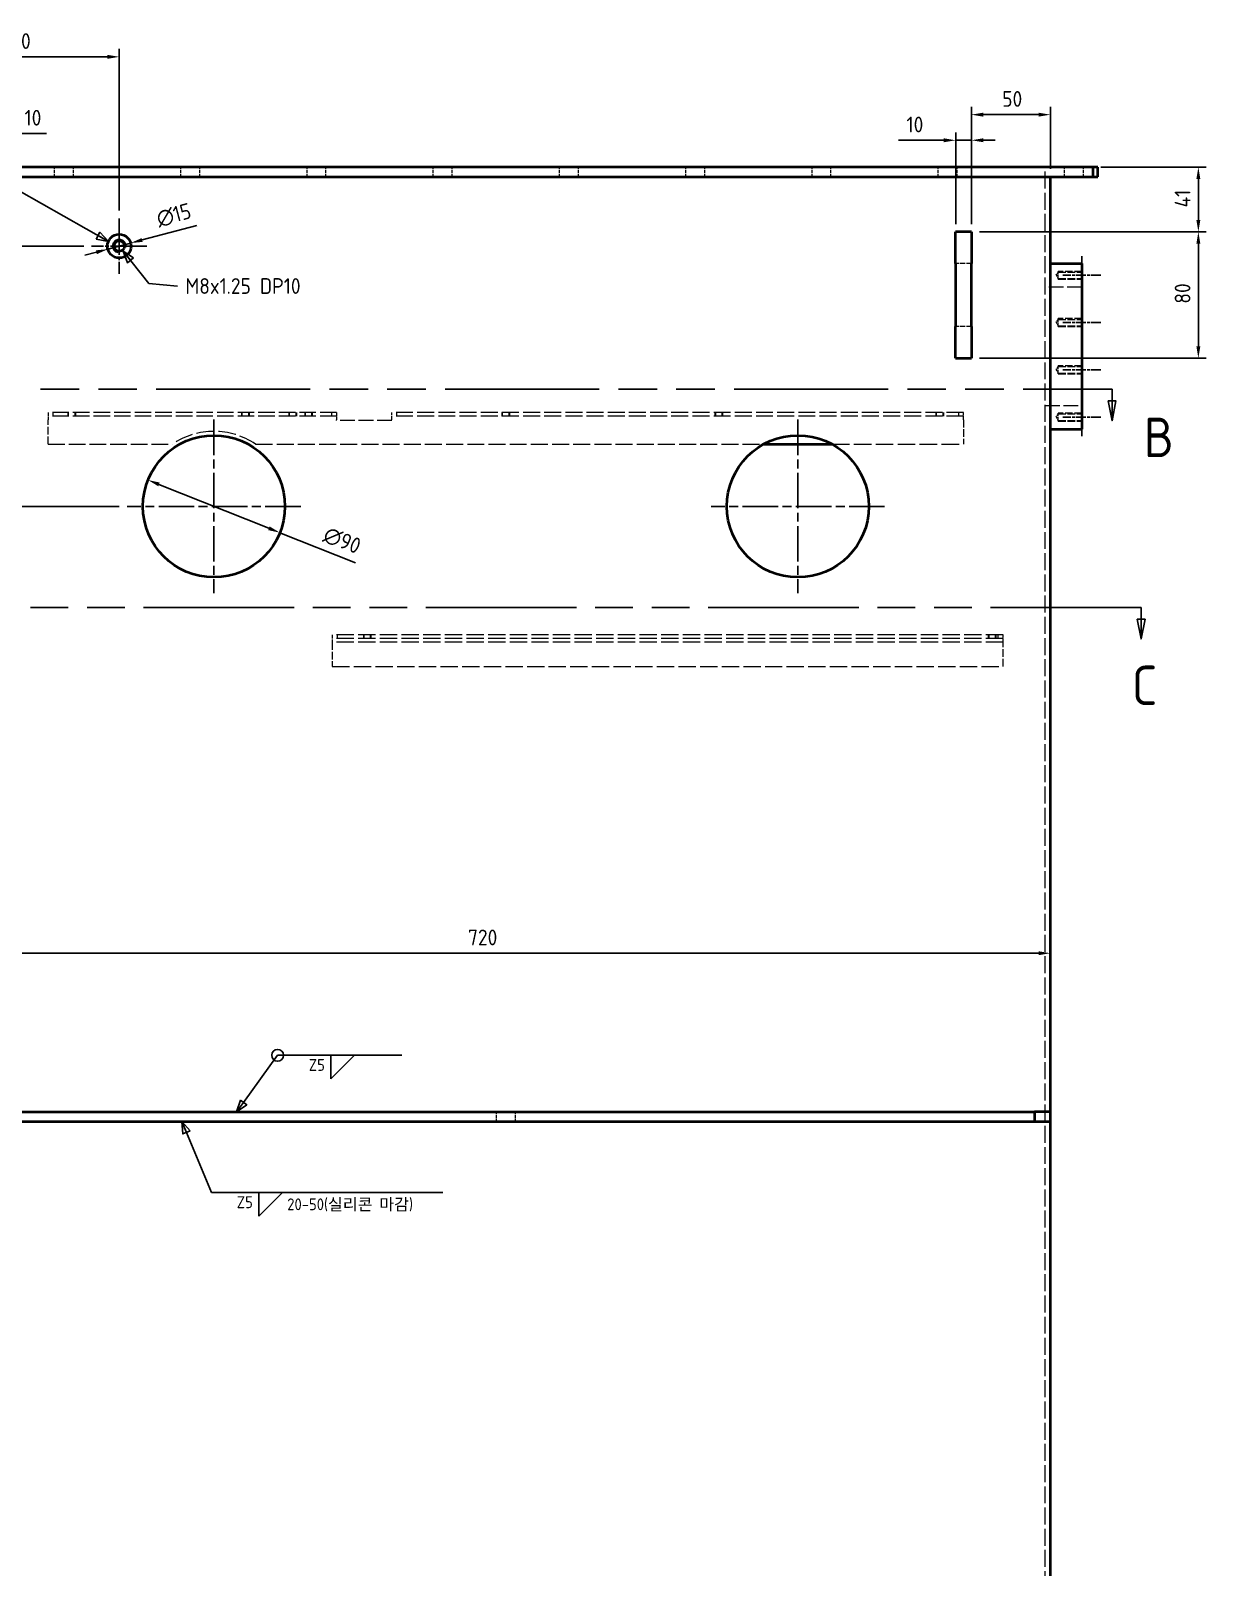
# Model space of a CAD drawing. Header units: millimetres. Extents: x 0 to 4205, y 0 to 2970.
# Drawn here: x 1651 to 2396, y 1116 to 2090 of the extents above; entities that cross this region are included whole.
import ezdxf

# ---------------------------------------------------------------- set-up
doc = ezdxf.new("R2010")
doc.units = ezdxf.units.MM
doc.header["$LTSCALE"] = 5
for name, pattern in [('CHAIN', [0.3543, 0.2362, -0.0295, 0.0591, -0.0295]), ('DASHED', [0.2067, 0.1654, -0.0413]), ('DOUBLE_DASH_CHAIN', [1.2403, 0.6614, -0.0827, 0.1654, -0.0827, 0.1654, -0.0827])]:
    doc.linetypes.add(name, pattern=pattern)
doc.layers.get('0').update_dxf_attribs({"color": 3, "lineweight": 25})
for name, color, linetype, lineweight in [('가려진 것(ISO)', 2, 'DASHED', 18), ('가시적인 것(ISO)', 3, 'Continuous', 40), ('가시적인 좁은 것(ISO)', 3, 'Continuous', 35), ('기호(ISO)', 5, 'Continuous', 25), ('단면선(ISO)', 7, 'CHAIN', 25), ('중심 표식(ISO)', 1, 'Continuous', 25), ('치수(ISO)', 2, 'Continuous', 25)]:
    doc.layers.add(name, color=color, linetype=linetype, lineweight=lineweight)
doc.styles.add('문자 텍스트_PSTEK_POSCO', font='isocp.shx')
doc.styles.add('부품번호텍스트_PSTEK_POSCO', font='isocp.shx')
doc.styles.add('치수 텍스트_PSTEK_POSCO', font='isocp.shx')
doc.dimstyles.new('치수_PSTEK_POSCO', dxfattribs={"dimscale": 5, "dimtxt": 2, "dimasz": 1.5, "dimexe": 1, "dimexo": 1, "dimgap": 1, "dimtad": 1, "dimrnd": 1e-08, "dimdsep": 46, "dimtxsty": '치수 텍스트_PSTEK_POSCO', "dimcen": 0.09, "dimdle": 10, "dimclrd": 7, "dimclre": 7, "dimclrt": 2, "dimadec": 1, "dimazin": 2, "dimtfac": 1, "dimtmove": 0, "dimatfit": 3, "dimldrblk": 'Filled-2', "dimfxl": 0, "dimtolj": 1, "dimlwd": -1, "dimlwe": -1, "dimarcsym": 0})
doc.dimstyles.new('치수_PSTEK_POSCO$7', dxfattribs={"dimscale": 5, "dimtxt": 2, "dimasz": 1.5, "dimexe": 1, "dimexo": 1, "dimgap": 1, "dimtad": 1, "dimrnd": 1e-08, "dimdsep": 46, "dimtxsty": '치수 텍스트_PSTEK_POSCO', "dimcen": 0.09, "dimdle": 10, "dimclrd": 7, "dimclre": 7, "dimclrt": 2, "dimadec": 1, "dimazin": 2, "dimtfac": 1, "dimtmove": 0, "dimatfit": 3, "dimldrblk": 'Filled-2', "dimfxl": 0, "dimtolj": 1, "dimlwd": -1, "dimlwe": -1, "dimarcsym": 0})

# ---------------------------------------------------------------- blocks, each defined once
blk = doc.blocks.new('*D23')
at = {"layer": 'Defpoints', "color": 0, "transparency": 16777216}
for p in [(1725.38, 1804.98), (1808.96, 1771.59)]:
    blk.add_point(p, dxfattribs=at)
at = {"layer": '치수(ISO)', "color": 7, "transparency": 16777216}
for p, q in [((1732.34, 1802.2), (1801.99, 1774.37)), ((1808.96, 1771.59), (1856.91, 1752.43))]:
    blk.add_line(p, q, dxfattribs=at)
for points in [[(1732.81, 1803.36), (1731.88, 1801.04), (1725.38, 1804.98)], [(1802.45, 1775.53), (1801.53, 1773.21), (1808.96, 1771.59)]]:
    blk.add_solid(points, dxfattribs=at)
at = {"layer": '치수(ISO)', "color": 2, "transparency": 16777216, "insert": (1837.37, 1771.01), "char_height": 10, "attachment_point": 4, "rotation": 338.22248, "style": '치수 텍스트_PSTEK_POSCO'}
blk.add_mtext('\\A1;∅90', dxfattribs=at)
blk = doc.blocks.new('Filled-2')
at = {"color": 0}
for p, q in [((0, 0), (-1, 0.33)), ((-1, 0.33), (-1, -0.33)), ((-1, 0), (0, 0)), ((-1, -0.33), (0, 0))]:
    blk.add_line(p, q, dxfattribs=at)
at = {"color": 0, "flags": 128}
blk.add_lwpolyline([(-1, -0.33), (0, 0), (-1, 0.33), (-1, -0.33)], dxfattribs=at)
at = {"color": 0}
blk.add_solid([(-1, -0.33), (0, 0), (-1, 0.33), (-1, -0.33)], dxfattribs=at)
blk = doc.blocks.new('*D29')
at = {"layer": 'Defpoints', "color": 0, "transparency": 16777216}
for p in [(1707.17, 2073.29), (1577.17, 2003.29), (1707.17, 1970.79)]:
    blk.add_point(p, dxfattribs=at)
at = {"layer": '치수(ISO)', "color": 7, "transparency": 16777216}
for p, q in [((1577.17, 2008.29), (1577.17, 2078.29)), ((1707.17, 1975.79), (1707.17, 2078.29)), ((1584.67, 2073.29), (1699.67, 2073.29))]:
    blk.add_line(p, q, dxfattribs=at)
for points in [[(1584.67, 2074.54), (1584.67, 2072.04), (1577.17, 2073.29)], [(1699.67, 2074.54), (1699.67, 2072.04), (1707.17, 2073.29)]]:
    blk.add_solid(points, dxfattribs=at)
at = {"layer": '치수(ISO)', "color": 2, "transparency": 16777216, "insert": (1634.1, 2083.29), "char_height": 10, "attachment_point": 4, "style": '치수 텍스트_PSTEK_POSCO'}
blk.add_mtext('\\A1;130', dxfattribs=at)
blk = doc.blocks.new('*D30')
at = {"layer": 'Defpoints', "color": 0, "transparency": 16777216}
for p in [(1699.92, 1951.34), (1714.41, 1955.23)]:
    blk.add_point(p, dxfattribs=at)
at = {"layer": '치수(ISO)', "color": 7, "transparency": 16777216}
for p, q in [((1721.66, 1957.17), (1756.35, 1966.46)), ((1692.68, 1949.4), (1685.43, 1947.46)), ((1699.92, 1951.34), (1714.41, 1955.23))]:
    blk.add_line(p, q, dxfattribs=at)
for points in [[(1721.33, 1958.37), (1721.98, 1955.96), (1714.41, 1955.23)], [(1692.35, 1950.61), (1693, 1948.2), (1699.92, 1951.34)]]:
    blk.add_solid(points, dxfattribs=at)
at = {"layer": '치수(ISO)', "color": 2, "transparency": 16777216, "insert": (1731.14, 1970.06), "char_height": 10, "attachment_point": 4, "rotation": 15, "style": '치수 텍스트_PSTEK_POSCO'}
blk.add_mtext('\\A1;∅15', dxfattribs=at)
blk = doc.blocks.new('2dTransSection0')
at = {"layer": '단면선(ISO)', "linetype": 'Continuous'}
for p, q in [((316.38, 343.34), (316.88, 340.84)), ((317.38, 343.34), (316.38, 343.34)), ((320.66, 344.84), (316.88, 344.84)), ((316.88, 344.84), (316.88, 343.34)), ((316.88, 343.34), (316.88, 340.84)), ((316.88, 340.84), (317.38, 343.34)), ((470.94, 344.84), (467.16, 344.84)), ((470.44, 343.34), (470.94, 340.84)), ((471.44, 343.34), (470.44, 343.34)), ((470.94, 344.84), (470.94, 343.34)), ((470.94, 343.34), (470.94, 340.84)), ((470.94, 340.84), (471.44, 343.34))]:
    blk.add_line(p, q, dxfattribs=at)
at = {"layer": '단면선(ISO)', "linetype": 'DOUBLE_DASH_CHAIN', "ltscale": 5.769695}
blk.add_line((470.94, 344.84), (316.88, 344.84), dxfattribs=at)
at = {"layer": '단면선(ISO)', "linetype": 'Continuous', "flags": 128}
for points in [[(316.38, 343.34), (316.88, 340.84), (317.38, 343.34), (316.38, 343.34)], [(470.44, 343.34), (470.94, 340.84), (471.44, 343.34), (470.44, 343.34)]]:
    blk.add_lwpolyline(points, dxfattribs=at)
at = {"layer": '단면선(ISO)'}
for points in [[(316.38, 343.34), (316.88, 340.84), (317.38, 343.34), (316.38, 343.34)], [(470.44, 343.34), (470.94, 340.84), (471.44, 343.34), (470.44, 343.34)]]:
    blk.add_solid(points, dxfattribs=at)
at = {"layer": '단면선(ISO)', "char_height": 5, "attachment_point": 7, "style": '부품번호텍스트_PSTEK_POSCO'}
for insert in [(469.76, 332.46), (315.7, 331.72)]:
    blk.add_mtext('C', dxfattribs=dict(at, insert=insert))
blk = doc.blocks.new('*D66')
at = {"layer": 'Defpoints', "color": 0, "transparency": 16777216}
for p in [(1278.59, 1788.29), (1712.17, 1788.29), (1712.17, 838.29)]:
    blk.add_point(p, dxfattribs=at)
at = {"layer": '치수(ISO)', "color": 7, "transparency": 16777216}
for p, q in [((1707.17, 1788.29), (1273.59, 1788.29)), ((1278.59, 845.79), (1278.59, 1780.79)), ((1707.17, 838.29), (1273.59, 838.29))]:
    blk.add_line(p, q, dxfattribs=at)
for points in [[(1277.34, 1780.79), (1279.84, 1780.79), (1278.59, 1788.29)], [(1277.34, 845.79), (1279.84, 845.79), (1278.59, 838.29)]]:
    blk.add_solid(points, dxfattribs=at)
at = {"layer": '치수(ISO)', "color": 2, "transparency": 16777216, "insert": (1268.59, 1179.07), "char_height": 10, "attachment_point": 4, "rotation": 90, "style": '치수 텍스트_PSTEK_POSCO'}
blk.add_mtext('\\A1;950', dxfattribs=at)
blk = doc.blocks.new('용접 기호 식별자1')
at = {"layer": '기호(ISO)', "color": 7}
for p, q in [((349.94, 278.27), (349.36, 279.66)), ((350.4, 278.47), (349.36, 279.66)), ((349.36, 279.66), (349.48, 278.08)), ((349.48, 278.08), (350.4, 278.47)), ((349.94, 278.27), (353.12, 270.64)), ((353.12, 270.64), (382.44, 270.64))]:
    blk.add_line(p, q, dxfattribs=at)
at = {"layer": '기호(ISO)'}
for p, q in [((359.12, 270.64), (362.12, 270.64)), ((362.12, 270.64), (359.12, 267.64)), ((359.12, 267.64), (359.12, 270.64))]:
    blk.add_line(p, q, dxfattribs=at)
at = {"layer": '기호(ISO)', "color": 7, "flags": 128}
blk.add_lwpolyline([(350.4, 278.47), (349.36, 279.66), (349.48, 278.08), (350.4, 278.47)], dxfattribs=at)
at = {"layer": '기호(ISO)', "color": 7}
blk.add_solid([(350.4, 278.47), (349.36, 279.66), (349.48, 278.08), (350.4, 278.47)], dxfattribs=at)
at = {"layer": '기호(ISO)', "color": 7, "char_height": 1.5, "attachment_point": 7, "style": '문자 텍스트_PSTEK_POSCO'}
for s, insert in [('Z5', (356.32, 268.66)), ('20-50(실리콘 마감)', (362.72, 268.24))]:
    blk.add_mtext(s, dxfattribs=dict(at, insert=insert))
blk = doc.blocks.new('용접 기호 식별자2')
at = {"layer": '기호(ISO)', "color": 7}
for p, q in [((357.19, 282.07), (361.5, 288.05)), ((361.5, 288.05), (377.25, 288.05)), ((356.79, 282.37), (356.31, 280.86)), ((357.19, 282.07), (356.31, 280.86)), ((356.31, 280.86), (357.6, 281.78)), ((357.6, 281.78), (356.79, 282.37))]:
    blk.add_line(p, q, dxfattribs=at)
at = {"layer": '기호(ISO)'}
for p, q in [((368.25, 288.05), (371.25, 288.05)), ((371.25, 288.05), (368.25, 285.05)), ((368.25, 285.05), (368.25, 288.05))]:
    blk.add_line(p, q, dxfattribs=at)
at = {"layer": '기호(ISO)', "color": 7, "flags": 128}
blk.add_lwpolyline([(356.79, 282.37), (356.31, 280.86), (357.6, 281.78), (356.79, 282.37)], dxfattribs=at)
at = {"layer": '기호(ISO)'}
blk.add_circle((361.5, 288.05), 0.75, dxfattribs=at)
at = {"layer": '기호(ISO)', "color": 7}
blk.add_solid([(356.79, 282.37), (356.31, 280.86), (357.6, 281.78), (356.79, 282.37)], dxfattribs=at)
at = {"layer": '기호(ISO)', "color": 7, "insert": (365.45, 286.07), "char_height": 1.5, "attachment_point": 7, "style": '문자 텍스트_PSTEK_POSCO'}
blk.add_mtext('Z5', dxfattribs=at)
blk = doc.blocks.new('*D86')
at = {"layer": 'Defpoints', "color": 0, "transparency": 16777216}
for p in [(2297.17, 1504.94), (1577.17, 1404.29), (2297.17, 1404.29)]:
    blk.add_point(p, dxfattribs=at)
at = {"layer": '치수(ISO)', "color": 7, "transparency": 16777216}
for p, q in [((1577.17, 1409.29), (1577.17, 1509.94)), ((1584.67, 1504.94), (2289.67, 1504.94)), ((2297.17, 1409.29), (2297.17, 1509.94))]:
    blk.add_line(p, q, dxfattribs=at)
for points in [[(1584.67, 1506.19), (1584.67, 1503.69), (1577.17, 1504.94)], [(2289.67, 1506.19), (2289.67, 1503.69), (2297.17, 1504.94)]]:
    blk.add_solid(points, dxfattribs=at)
at = {"layer": '치수(ISO)', "color": 2, "transparency": 16777216, "insert": (1928.16, 1514.94), "char_height": 10, "attachment_point": 4, "style": '치수 텍스트_PSTEK_POSCO'}
blk.add_mtext('\\A1;720', dxfattribs=at)
blk = doc.blocks.new('*D108')
at = {"layer": 'Defpoints', "color": 0, "transparency": 16777216}
for p in [(1577.17, 2003.29), (1520.9, 1953.29), (1689.67, 1953.29)]:
    blk.add_point(p, dxfattribs=at)
at = {"layer": '치수(ISO)', "color": 7, "transparency": 16777216}
for p, q in [((1572.17, 2003.29), (1515.9, 2003.29)), ((1520.9, 1995.79), (1520.9, 1960.79)), ((1684.67, 1953.29), (1515.9, 1953.29))]:
    blk.add_line(p, q, dxfattribs=at)
for points in [[(1519.65, 1995.79), (1522.15, 1995.79), (1520.9, 2003.29)], [(1519.65, 1960.79), (1522.15, 1960.79), (1520.9, 1953.29)]]:
    blk.add_solid(points, dxfattribs=at)
at = {"layer": '치수(ISO)', "color": 2, "transparency": 16777216, "insert": (1510.9, 1972.78), "char_height": 10, "attachment_point": 4, "rotation": 90, "style": '치수 텍스트_PSTEK_POSCO'}
blk.add_mtext('\\A1;50', dxfattribs=at)
blk = doc.blocks.new('2dTransSection1')
at = {"layer": '단면선(ISO)', "linetype": 'DOUBLE_DASH_CHAIN', "ltscale": 5.905205}
blk.add_line((309.49, 372.52), (467.25, 372.52), dxfattribs=at)
at = {"layer": '단면선(ISO)', "linetype": 'Continuous'}
for p, q in [((309.49, 372.52), (313.44, 372.52)), ((309.49, 372.52), (309.49, 371.02)), ((463.3, 372.52), (467.25, 372.52)), ((467.25, 372.52), (467.25, 371.02)), ((308.99, 371.02), (309.49, 368.52)), ((309.99, 371.02), (308.99, 371.02)), ((309.49, 371.02), (309.49, 368.52)), ((309.49, 368.52), (309.99, 371.02)), ((466.75, 371.02), (467.25, 368.52)), ((467.75, 371.02), (466.75, 371.02)), ((467.25, 371.02), (467.25, 368.52)), ((467.25, 368.52), (467.75, 371.02))]:
    blk.add_line(p, q, dxfattribs=at)
at = {"layer": '단면선(ISO)', "linetype": 'Continuous', "flags": 128}
for points in [[(308.99, 371.02), (309.49, 368.52), (309.99, 371.02), (308.99, 371.02)], [(466.75, 371.02), (467.25, 368.52), (467.75, 371.02), (466.75, 371.02)]]:
    blk.add_lwpolyline(points, dxfattribs=at)
at = {"layer": '단면선(ISO)'}
for points in [[(308.99, 371.02), (309.49, 368.52), (309.99, 371.02), (308.99, 371.02)], [(466.75, 371.02), (467.25, 368.52), (467.75, 371.02), (466.75, 371.02)]]:
    blk.add_solid(points, dxfattribs=at)
at = {"layer": '단면선(ISO)', "char_height": 5, "attachment_point": 7, "style": '부품번호텍스트_PSTEK_POSCO'}
for insert in [(302.07, 363.91), (471.27, 363.91)]:
    blk.add_mtext('B', dxfattribs=dict(at, insert=insert))
blk = doc.blocks.new('*D154')
at = {"layer": 'Defpoints', "color": 0, "transparency": 16777216}
for p in [(2247.17, 1962.29), (2390.95, 1962.29), (2247.17, 1882.29)]:
    blk.add_point(p, dxfattribs=at)
at = {"layer": '치수(ISO)', "color": 7, "transparency": 16777216}
for p, q in [((2252.17, 1962.29), (2395.95, 1962.29)), ((2390.95, 1889.79), (2390.95, 1954.79)), ((2252.17, 1882.29), (2395.95, 1882.29))]:
    blk.add_line(p, q, dxfattribs=at)
for points in [[(2389.7, 1954.79), (2392.2, 1954.79), (2390.95, 1962.29)], [(2389.7, 1889.79), (2392.2, 1889.79), (2390.95, 1882.29)]]:
    blk.add_solid(points, dxfattribs=at)
at = {"layer": '치수(ISO)', "color": 2, "transparency": 16777216, "insert": (2380.95, 1916.78), "char_height": 10, "attachment_point": 4, "rotation": 90, "style": '치수 텍스트_PSTEK_POSCO'}
blk.add_mtext('\\A1;80', dxfattribs=at)
blk = doc.blocks.new('*D155')
at = {"layer": 'Defpoints', "color": 0, "transparency": 16777216}
for p in [(2324.17, 2003.29), (2390.95, 2003.29), (2247.17, 1962.29)]:
    blk.add_point(p, dxfattribs=at)
at = {"layer": '치수(ISO)', "color": 7, "transparency": 16777216}
for p, q in [((2329.17, 2003.29), (2395.95, 2003.29)), ((2390.95, 1969.79), (2390.95, 1995.79)), ((2252.17, 1962.29), (2395.95, 1962.29))]:
    blk.add_line(p, q, dxfattribs=at)
for points in [[(2389.7, 1995.79), (2392.2, 1995.79), (2390.95, 2003.29)], [(2389.7, 1969.79), (2392.2, 1969.79), (2390.95, 1962.29)]]:
    blk.add_solid(points, dxfattribs=at)
at = {"layer": '치수(ISO)', "color": 2, "transparency": 16777216, "insert": (2380.95, 1977.79), "char_height": 10, "attachment_point": 4, "rotation": 90, "style": '치수 텍스트_PSTEK_POSCO'}
blk.add_mtext('\\A1;41', dxfattribs=at)
blk = doc.blocks.new('*D156')
at = {"layer": 'Defpoints', "color": 0, "transparency": 16777216}
for p in [(2247.17, 2036.63), (2297.17, 1997.29), (2247.17, 1962.29)]:
    blk.add_point(p, dxfattribs=at)
at = {"layer": '치수(ISO)', "color": 7, "transparency": 16777216}
for p, q in [((2247.17, 1967.29), (2247.17, 2041.63)), ((2289.67, 2036.63), (2254.67, 2036.63)), ((2297.17, 2002.29), (2297.17, 2041.63))]:
    blk.add_line(p, q, dxfattribs=at)
for points in [[(2254.67, 2037.88), (2254.67, 2035.38), (2247.17, 2036.63)], [(2289.67, 2037.88), (2289.67, 2035.38), (2297.17, 2036.63)]]:
    blk.add_solid(points, dxfattribs=at)
at = {"layer": '치수(ISO)', "color": 2, "transparency": 16777216, "insert": (2266.66, 2046.63), "char_height": 10, "attachment_point": 4, "style": '치수 텍스트_PSTEK_POSCO'}
blk.add_mtext('\\A1;50', dxfattribs=at)
blk = doc.blocks.new('*D157')
at = {"layer": 'Defpoints', "color": 0, "transparency": 16777216}
for p in [(2247.17, 2020.4), (2237.17, 1962.29), (2247.17, 1962.29)]:
    blk.add_point(p, dxfattribs=at)
at = {"layer": '치수(ISO)', "color": 7, "transparency": 16777216}
for p, q in [((2229.67, 2020.4), (2201.04, 2020.4)), ((2237.17, 1967.29), (2237.17, 2025.4)), ((2247.17, 2020.4), (2237.17, 2020.4)), ((2247.17, 1967.29), (2247.17, 2025.4)), ((2254.67, 2020.4), (2262.17, 2020.4))]:
    blk.add_line(p, q, dxfattribs=at)
for points in [[(2229.67, 2021.65), (2229.67, 2019.15), (2237.17, 2020.4)], [(2254.67, 2021.65), (2254.67, 2019.15), (2247.17, 2020.4)]]:
    blk.add_solid(points, dxfattribs=at)
at = {"layer": '치수(ISO)', "color": 2, "transparency": 16777216, "insert": (2206.04, 2030.4), "char_height": 10, "attachment_point": 4, "style": '치수 텍스트_PSTEK_POSCO'}
blk.add_mtext('\\A1;10', dxfattribs=at)
blk = doc.blocks.new('*D159')
at = {"layer": 'Defpoints', "color": 0, "transparency": 16777216}
for p in [(1627.17, 2024.69), (1617.17, 1962.29), (1627.17, 1962.29)]:
    blk.add_point(p, dxfattribs=at)
at = {"layer": '치수(ISO)', "color": 7, "transparency": 16777216}
for p, q in [((1617.17, 1967.29), (1617.17, 2029.69)), ((1627.17, 1967.29), (1627.17, 2029.69)), ((1609.67, 2024.69), (1602.17, 2024.69)), ((1617.17, 2024.69), (1627.17, 2024.69)), ((1634.67, 2024.69), (1661.17, 2024.69))]:
    blk.add_line(p, q, dxfattribs=at)
for points in [[(1609.67, 2025.94), (1609.67, 2023.44), (1617.17, 2024.69)], [(1634.67, 2025.94), (1634.67, 2023.44), (1627.17, 2024.69)]]:
    blk.add_solid(points, dxfattribs=at)
at = {"layer": '치수(ISO)', "color": 2, "transparency": 16777216, "insert": (1647.17, 2034.69), "char_height": 10, "attachment_point": 4, "style": '치수 텍스트_PSTEK_POSCO'}
blk.add_mtext('\\A1;10', dxfattribs=at)

msp = doc.modelspace()

# ---------------------------------------------------------------- linework, layer by layer
at = {"layer": '가려진 것(ISO)', "ltscale": 2.285536}
for p, q in [((1666.1669, 1997.2852), (1666.1669, 2003.2852)), ((1678.1669, 1997.2852), (1678.1669, 2003.2852)), ((1746.1669, 1997.2852), (1746.1669, 2003.2852)), ((1758.1669, 1997.2852), (1758.1669, 2003.2852)), ((1826.1669, 1997.2852), (1826.1669, 2003.2852)), ((1838.1669, 1997.2852), (1838.1669, 2003.2852)), ((1906.1669, 1997.2852), (1906.1669, 2003.2852)), ((1918.1669, 1997.2852), (1918.1669, 2003.2852)), ((1986.1669, 1997.2852), (1986.1669, 2003.2852)), ((1998.1669, 1997.2852), (1998.1669, 2003.2852)), ((2066.1669, 1997.2852), (2066.1669, 2003.2852)), ((2078.1669, 1997.2852), (2078.1669, 2003.2852)), ((2146.1669, 1997.2852), (2146.1669, 2003.2852)), ((2158.1669, 1997.2852), (2158.1669, 2003.2852)), ((2226.1669, 1997.2852), (2226.1669, 2003.2852)), ((2238.1669, 1997.2852), (2238.1669, 2003.2852)), ((2306.1669, 1997.2852), (2306.1669, 2003.2852)), ((2318.1669, 1997.2852), (2318.1669, 2003.2852)), ((1946.1669, 1398.2852), (1946.1669, 1404.2852)), ((1958.1669, 1398.2852), (1958.1669, 1404.2852))]:
    msp.add_line(p, q, dxfattribs=at)
at = {"layer": '가려진 것(ISO)', "ltscale": 13.010388}
msp.add_line((2293.9669, 752.7852), (2293.9669, 2003.2852), dxfattribs=at)
at = {"layer": '가려진 것(ISO)', "ltscale": 3.809293}
for p, q in [((2247.1669, 1942.2852), (2237.1669, 1942.2852)), ((2247.1669, 1902.2852), (2237.1669, 1902.2852))]:
    msp.add_line(p, q, dxfattribs=at)
at = {"layer": '가려진 것(ISO)', "ltscale": 0.918509}
for p, q in [((2300.925, 1934.7852), (2302.1669, 1936.8522)), ((2300.925, 1934.7852), (2302.1669, 1932.7182)), ((2300.925, 1904.7852), (2302.1669, 1906.8522)), ((2300.925, 1904.7852), (2302.1669, 1902.7182)), ((2300.925, 1874.7852), (2302.1669, 1876.8522)), ((2300.925, 1874.7852), (2302.1669, 1872.7182)), ((2300.925, 1844.7852), (2302.1669, 1846.8522)), ((2300.925, 1844.7852), (2302.1669, 1842.7182))]:
    msp.add_line(p, q, dxfattribs=at)
at = {"layer": '가려진 것(ISO)', "ltscale": 5.71399}
for p, q in [((2317.1669, 1937.2852), (2302.1669, 1937.2852)), ((2302.1669, 1936.8522), (2317.1669, 1936.8522)), ((2302.1669, 1932.7182), (2317.1669, 1932.7182)), ((2302.1669, 1932.2852), (2317.1669, 1932.2852)), ((2317.1669, 1907.2852), (2302.1669, 1907.2852)), ((2302.1669, 1906.8522), (2317.1669, 1906.8522)), ((2302.1669, 1902.7182), (2317.1669, 1902.7182)), ((2302.1669, 1902.2852), (2317.1669, 1902.2852)), ((2317.1669, 1877.2852), (2302.1669, 1877.2852)), ((2302.1669, 1876.8522), (2317.1669, 1876.8522)), ((2302.1669, 1872.7182), (2317.1669, 1872.7182)), ((2302.1669, 1872.2852), (2317.1669, 1872.2852)), ((2317.1669, 1847.2852), (2302.1669, 1847.2852)), ((2302.1669, 1846.8522), (2317.1669, 1846.8522)), ((2302.1669, 1842.7182), (2317.1669, 1842.7182)), ((2302.1669, 1842.2852), (2317.1669, 1842.2852))]:
    msp.add_line(p, q, dxfattribs=at)
at = {"layer": '가려진 것(ISO)', "ltscale": 2.991791}
for p, q in [((2302.1669, 1932.2852), (2302.1669, 1937.2852)), ((2302.1669, 1902.2852), (2302.1669, 1907.2852)), ((2302.1669, 1872.2852), (2302.1669, 1877.2852)), ((2302.1669, 1842.2852), (2302.1669, 1847.2852))]:
    msp.add_line(p, q, dxfattribs=at)
at = {"layer": '가려진 것(ISO)', "ltscale": 11.223996}
for p, q in [((2317.1669, 1927.2852), (2293.9669, 1927.2852)), ((2293.9669, 1852.2852), (2317.1669, 1852.2852))]:
    msp.add_line(p, q, dxfattribs=at)
at = {"layer": '가려진 것(ISO)', "ltscale": 12.626996}
for p, q in [((1844.8669, 1847.7852), (1662.1669, 1847.7852)), ((1844.8669, 1845.4852), (1662.1669, 1845.4852))]:
    msp.add_line(p, q, dxfattribs=at)
at = {"layer": '가려진 것(ISO)', "ltscale": 2.752439}
for p, q in [((1662.1669, 1847.7852), (1662.1669, 1843.1852)), ((1844.8669, 1847.7852), (1844.8669, 1843.1852)), ((1879.8669, 1843.1852), (1879.8669, 1847.7852)), ((2242.1669, 1843.1852), (2242.1669, 1847.7852)), ((1842.1669, 1706.7852), (1842.1669, 1702.1852)), ((2267.1669, 1702.1852), (2267.1669, 1706.7852))]:
    msp.add_line(p, q, dxfattribs=at)
at = {"layer": '가려진 것(ISO)', "ltscale": 5.866365}
for p, q in [((1662.1669, 1827.7852), (1662.1669, 1843.1852)), ((2242.1669, 1843.1852), (2242.1669, 1827.7852)), ((1842.1669, 1702.1852), (1842.1669, 1686.7852)), ((2267.1669, 1686.7852), (2267.1669, 1702.1852))]:
    msp.add_line(p, q, dxfattribs=at)
at = {"layer": '가려진 것(ISO)', "ltscale": 0.87606}
for p, q in [((1665.1669, 1847.7852), (1665.1669, 1845.4852)), ((1674.6669, 1847.7852), (1674.6669, 1845.4852)), ((1675.0999, 1845.4852), (1675.0999, 1847.7852)), ((1679.2339, 1845.4852), (1679.2339, 1847.7852)), ((1679.6669, 1845.4852), (1679.6669, 1847.7852)), ((1784.6669, 1847.7852), (1784.6669, 1845.4852)), ((1785.0999, 1845.4852), (1785.0999, 1847.7852)), ((1789.2339, 1845.4852), (1789.2339, 1847.7852)), ((1789.6669, 1845.4852), (1789.6669, 1847.7852)), ((1814.6669, 1847.7852), (1814.6669, 1845.4852)), ((1815.0999, 1845.4852), (1815.0999, 1847.7852)), ((1819.2339, 1845.4852), (1819.2339, 1847.7852)), ((1819.6669, 1845.4852), (1819.6669, 1847.7852)), ((1824.6669, 1847.7852), (1824.6669, 1845.4852)), ((1825.0999, 1845.4852), (1825.0999, 1847.7852)), ((1829.2339, 1845.4852), (1829.2339, 1847.7852)), ((1829.6669, 1845.4852), (1829.6669, 1847.7852)), ((1841.8669, 1845.4852), (1841.8669, 1847.7852)), ((1882.8669, 1847.7852), (1882.8669, 1845.4852)), ((1949.6669, 1847.7852), (1949.6669, 1845.4852)), ((1950.0999, 1845.4852), (1950.0999, 1847.7852)), ((1954.2339, 1845.4852), (1954.2339, 1847.7852)), ((1954.6669, 1845.4852), (1954.6669, 1847.7852)), ((2084.6669, 1847.7852), (2084.6669, 1845.4852)), ((2085.0999, 1845.4852), (2085.0999, 1847.7852)), ((2089.2339, 1845.4852), (2089.2339, 1847.7852)), ((2089.6669, 1845.4852), (2089.6669, 1847.7852)), ((2224.6669, 1847.7852), (2224.6669, 1845.4852)), ((2225.0999, 1845.4852), (2225.0999, 1847.7852)), ((2229.2339, 1845.4852), (2229.2339, 1847.7852)), ((2229.6669, 1845.4852), (2229.6669, 1847.7852)), ((2239.1669, 1845.4852), (2239.1669, 1847.7852)), ((1845.1669, 1706.7852), (1845.1669, 1704.4852)), ((1861.8669, 1706.7852), (1861.8669, 1704.4852)), ((1862.2999, 1704.4852), (1862.2999, 1706.7852)), ((1866.4339, 1704.4852), (1866.4339, 1706.7852)), ((1866.8669, 1704.4852), (1866.8669, 1706.7852)), ((2257.8669, 1706.7852), (2257.8669, 1704.4852)), ((2258.2999, 1704.4852), (2258.2999, 1706.7852)), ((2262.4339, 1704.4852), (2262.4339, 1706.7852)), ((2262.8669, 1704.4852), (2262.8669, 1706.7852)), ((2264.1669, 1704.4852), (2264.1669, 1706.7852))]:
    msp.add_line(p, q, dxfattribs=at)
at = {"layer": '가려진 것(ISO)', "ltscale": 0.152276}
for p, q in [((1844.8669, 1842.7852), (1844.8669, 1843.1852)), ((1879.8669, 1843.1852), (1879.8669, 1842.7852))]:
    msp.add_line(p, q, dxfattribs=at)
at = {"layer": '가려진 것(ISO)', "ltscale": 11.288502}
msp.add_line((1879.8669, 1842.7852), (1844.8669, 1842.7852), dxfattribs=at)
at = {"layer": '가려진 것(ISO)', "ltscale": 12.983569}
for p, q in [((2242.1669, 1847.7852), (1879.8669, 1847.7852)), ((2242.1669, 1845.4852), (1879.8669, 1845.4852))]:
    msp.add_line(p, q, dxfattribs=at)
at = {"layer": '가려진 것(ISO)', "ltscale": 12.678308}
msp.add_line((1662.1669, 1827.7852), (1740.7851, 1827.7852), dxfattribs=at)
at = {"layer": '가려진 것(ISO)', "ltscale": 12.984201}
msp.add_line((1793.5488, 1827.7852), (2115.6089, 1827.7852), dxfattribs=at)
at = {"layer": '가려진 것(ISO)', "ltscale": 13.456207}
msp.add_line((2158.725, 1827.7852), (2242.1669, 1827.7852), dxfattribs=at)
at = {"layer": '가려진 것(ISO)', "ltscale": 13.26529}
for p, q in [((2267.1669, 1706.7852), (1842.1669, 1706.7852)), ((2267.1669, 1704.4852), (1842.1669, 1704.4852)), ((2267.1669, 1702.1852), (1842.1669, 1702.1852)), ((1842.1669, 1686.7852), (2267.1669, 1686.7852))]:
    msp.add_line(p, q, dxfattribs=at)
at = {"layer": '가려진 것(ISO)', "ltscale": 13.531911}
msp.add_arc((1767.1669, 1788.2852), 47.5, 56.2612774, 123.7387226, dxfattribs=at)
at = {"layer": '가시적인 것(ISO)'}
for p, q in [((2324.1669, 2003.2852), (1580.1669, 2003.2852)), ((1580.1669, 1997.2852), (2324.1669, 1997.2852)), ((2297.1669, 1404.2852), (2297.1669, 1997.2852)), ((2327.1669, 2003.2852), (2324.1669, 2003.2852)), ((2324.1669, 2003.2852), (2324.1669, 1997.2852)), ((2324.1669, 1997.2852), (2327.1669, 1997.2852)), ((2327.1669, 1997.2852), (2327.1669, 2003.2852)), ((2237.1669, 1942.2852), (2237.1669, 1962.2852)), ((2247.1669, 1962.2852), (2237.1669, 1962.2852)), ((2247.1669, 1962.2852), (2247.1669, 1942.2852)), ((2237.1669, 1942.2852), (2237.1669, 1902.2852)), ((2247.1669, 1902.2852), (2247.1669, 1942.2852)), ((2297.1669, 1942.2852), (2317.1669, 1942.2852)), ((2317.1669, 1942.2852), (2317.1669, 1837.2852)), ((2237.1669, 1882.2852), (2237.1669, 1902.2852)), ((2247.1669, 1902.2852), (2247.1669, 1882.2852)), ((2237.1669, 1882.2852), (2247.1669, 1882.2852)), ((2297.1669, 1837.2852), (2317.1669, 1837.2852)), ((2115.6089, 1827.7852), (2158.725, 1827.7852)), ((1587.1669, 1404.2852), (2287.1669, 1404.2852)), ((2297.1669, 1404.2852), (2287.1669, 1404.2852)), ((2287.1669, 1404.2852), (2287.1669, 1398.2852)), ((2297.1669, 1398.2852), (2297.1669, 1404.2852)), ((1587.1669, 1398.2852), (2287.1669, 1398.2852)), ((2287.1669, 1398.2852), (2297.1669, 1398.2852)), ((2297.1669, 752.7852), (2297.1669, 1398.2852))]:
    msp.add_line(p, q, dxfattribs=at)
for centre, radius in [((1707.1669, 1953.2852), 7.5), ((1707.1669, 1953.2852), 3.3235), ((1767.1669, 1788.2852), 45), ((2137.1669, 1788.2852), 45)]:
    msp.add_circle(centre, radius, dxfattribs=at)
at = {"layer": '가시적인 좁은 것(ISO)'}
msp.add_arc((1707.1669, 1953.2852), 4, 350, 260, dxfattribs=at)
at = {"layer": '중심 표식(ISO)', "linetype": 'CHAIN', "ltscale": 7.778352}
for p, q in [((1707.1669, 1970.7852), (1707.1669, 1935.7852)), ((1724.6669, 1953.2852), (1689.6669, 1953.2852))]:
    msp.add_line(p, q, dxfattribs=at)
at = {"layer": '중심 표식(ISO)', "linetype": 'CHAIN', "ltscale": 5.363476}
for p, q in [((2317.1669, 1922.7182), (2317.1669, 1946.8522)), ((2317.1669, 1922.7182), (2317.1669, 1946.8522)), ((2317.1669, 1922.7182), (2317.1669, 1946.8522)), ((2317.1669, 1922.7182), (2317.1669, 1946.8522)), ((2329.2339, 1934.7852), (2305.0999, 1934.7852)), ((2329.2339, 1934.7852), (2305.0999, 1934.7852)), ((2329.2339, 1934.7852), (2305.0999, 1934.7852)), ((2329.2339, 1934.7852), (2305.0999, 1934.7852)), ((2317.1669, 1892.7182), (2317.1669, 1916.8522)), ((2317.1669, 1892.7182), (2317.1669, 1916.8522)), ((2329.2339, 1904.7852), (2305.0999, 1904.7852)), ((2329.2339, 1904.7852), (2305.0999, 1904.7852)), ((2317.1669, 1862.7182), (2317.1669, 1886.8522)), ((2317.1669, 1862.7182), (2317.1669, 1886.8522)), ((2329.2339, 1874.7852), (2305.0999, 1874.7852)), ((2329.2339, 1874.7852), (2305.0999, 1874.7852)), ((2317.1669, 1832.7182), (2317.1669, 1856.8522)), ((2317.1669, 1832.7182), (2317.1669, 1856.8522)), ((2317.1669, 1832.7182), (2317.1669, 1856.8522)), ((2317.1669, 1832.7182), (2317.1669, 1856.8522)), ((2329.2339, 1844.7852), (2305.0999, 1844.7852)), ((2329.2339, 1844.7852), (2305.0999, 1844.7852)), ((2329.2339, 1844.7852), (2305.0999, 1844.7852)), ((2329.2339, 1844.7852), (2305.0999, 1844.7852))]:
    msp.add_line(p, q, dxfattribs=at)
at = {"layer": '중심 표식(ISO)', "linetype": 'CHAIN', "ltscale": 19.051651}
for p, q in [((1767.1669, 1843.2852), (1767.1669, 1733.2852)), ((2137.1669, 1843.2852), (2137.1669, 1733.2852)), ((1822.1669, 1788.2852), (1712.1669, 1788.2852)), ((2192.1669, 1788.2852), (2082.1669, 1788.2852))]:
    msp.add_line(p, q, dxfattribs=at)

# ---------------------------------------------------------------- block references
at = {"layer": '기호(ISO)', "xscale": 5, "yscale": 5, "zscale": 5}
for name in ['용접 기호 식별자2', '용접 기호 식별자1']:
    msp.add_blockref(name, (0, 0), dxfattribs=at)
at = {"layer": '단면선(ISO)', "xscale": 5, "yscale": 5, "zscale": 5}
for name in ['2dTransSection1', '2dTransSection0']:
    msp.add_blockref(name, (0, 0), dxfattribs=at)

# ---------------------------------------------------------------- texts
at = {"layer": '기호(ISO)', "color": 2, "insert": (1749.0958, 1927.9744), "char_height": 10, "width": 86.433853, "attachment_point": 4, "line_spacing_factor": 0.35, "style": '치수 텍스트_PSTEK_POSCO'}
msp.add_mtext('{M8x1.25 DP10}', dxfattribs=at)

# ---------------------------------------------------------------- dimensions: what is measured, and where the dimension line sits
at = {"layer": '치수(ISO)', "color": 7}
for base, p1, p2, angle, override, picture, middle in [((1707.1669, 2073.2852), (1577.1669, 2003.2852), (1707.1669, 1970.7852), 180, {"dimdec": 2, "dimtp": 0, "dimtm": 0, "dimtdec": 2, "dimtofl": 0, "dimatfit": 1}, '*D29', (1642.1069, 2073.2852)), ((1627.1669, 2024.6865), (1617.1669, 1962.2852), (1627.1669, 1962.2852), 180, {"dimdec": 2, "dimtp": 0, "dimtm": 0, "dimtdec": 2, "dimtofl": 1, "dimatfit": 1}, '*D159', (1651.6709, 2024.6865)), ((2247.1669, 2020.3979), (2237.1669, 1962.2852), (2247.1669, 1962.2852), 180, {"dimdec": 2, "dimtp": 0, "dimtm": 0, "dimtdec": 2, "dimtofl": 1, "dimatfit": 1}, '*D157', (2210.5477, 2020.3979)), ((1520.8961, 1953.2852), (1577.1669, 2003.2852), (1689.6669, 1953.2852), 90, {"dimdec": 2, "dimtp": 0, "dimtm": 0, "dimtdec": 2, "dimtofl": 0, "dimatfit": 1}, '*D108', (1520.8961, 1978.2852)), ((2390.9535, 2003.2852), (2247.1669, 1962.2852), (2324.1669, 2003.2852), 90, {"dimdec": 2, "dimtp": 0, "dimtm": 0, "dimtdec": 2, "dimtofl": 0, "dimatfit": 1}, '*D155', (2390.9535, 1982.7852)), ((2390.9535, 1962.2852), (2247.1669, 1882.2852), (2247.1669, 1962.2852), 90, {"dimdec": 2, "dimtp": 0, "dimtm": 0, "dimtdec": 2, "dimtofl": 0, "dimatfit": 1}, '*D154', (2390.9535, 1922.2852)), ((1278.5948, 1788.2852), (1712.1669, 838.2852), (1712.1669, 1788.2852), 90, {"dimdec": 2, "dimtp": 0, "dimtm": 0, "dimtdec": 2, "dimtofl": 0, "dimatfit": 1}, '*D66', (1278.5948, 1188.2852)), ((2297.1669, 1504.9381), (1577.1669, 1404.2852), (2297.1669, 1404.2852), 180, {"dimdec": 2, "dimtp": 0, "dimtm": 0, "dimtdec": 2, "dimtofl": 0, "dimatfit": 1}, '*D86', (1937.1669, 1504.9381))]:
    dim = msp.add_linear_dim(base=base, p1=p1, p2=p2, angle=angle, dimstyle='치수_PSTEK_POSCO', override=override, dxfattribs=at)
    dim.commit()
    dim.dimension.update_dxf_attribs({"geometry": picture, "text_midpoint": middle, "dimtype": 160})
dim = msp.add_linear_dim(base=(2247.1669, 2036.6329), p1=(2297.1669, 1997.2852), p2=(2247.1669, 1962.2852), dimstyle='치수_PSTEK_POSCO', override={"dimdec": 2, "dimtp": 0, "dimtm": 0, "dimtdec": 2, "dimtofl": 0, "dimatfit": 1}, dxfattribs=at)
dim.commit()
dim.dimension.update_dxf_attribs({"geometry": '*D156', "text_midpoint": (2272.1669, 2036.6329), "dimtype": 160})
for p1, p2, picture, middle in [((1699.9225, 1951.3441), (1714.4114, 1955.2264), '*D30', (1742.6233, 1962.7857)), ((1725.3785, 1804.9804), (1808.9554, 1771.5901), '*D23', (1842.9616, 1758.004))]:
    dim = msp.add_diameter_dim_2p(p1=p1, p2=p2, dimstyle='치수_PSTEK_POSCO', override={"dimdec": 2, "dimlfac": 1, "dimtp": 0, "dimtm": 0, "dimtdec": 2, "dimatfit": 2}, dxfattribs=at)
    dim.commit()
    dim.dimension.update_dxf_attribs({"geometry": picture, "text_midpoint": middle, "dimtype": 163})

# ---------------------------------------------------------------- leaders
at = {"layer": '기호(ISO)', "color": 7, "annotation_type": 0, "has_hookline": 1}
for points, hookline_direction, text_width in [([(1700.2626, 1956.2143), (1542.2132, 2046.0934), (1534.7132, 2046.0934)], 1, 98.6867), ([(1709.6516, 1950.1505), (1725.8986, 1929.653), (1744.0958, 1927.9744)], 0, 74.0079)]:
    msp.add_leader(points, dimstyle='치수_PSTEK_POSCO$7', override={"dimtad": 0}, dxfattribs=dict(at, hookline_direction=hookline_direction, text_width=text_width))

doc.saveas('drawing.dxf')
